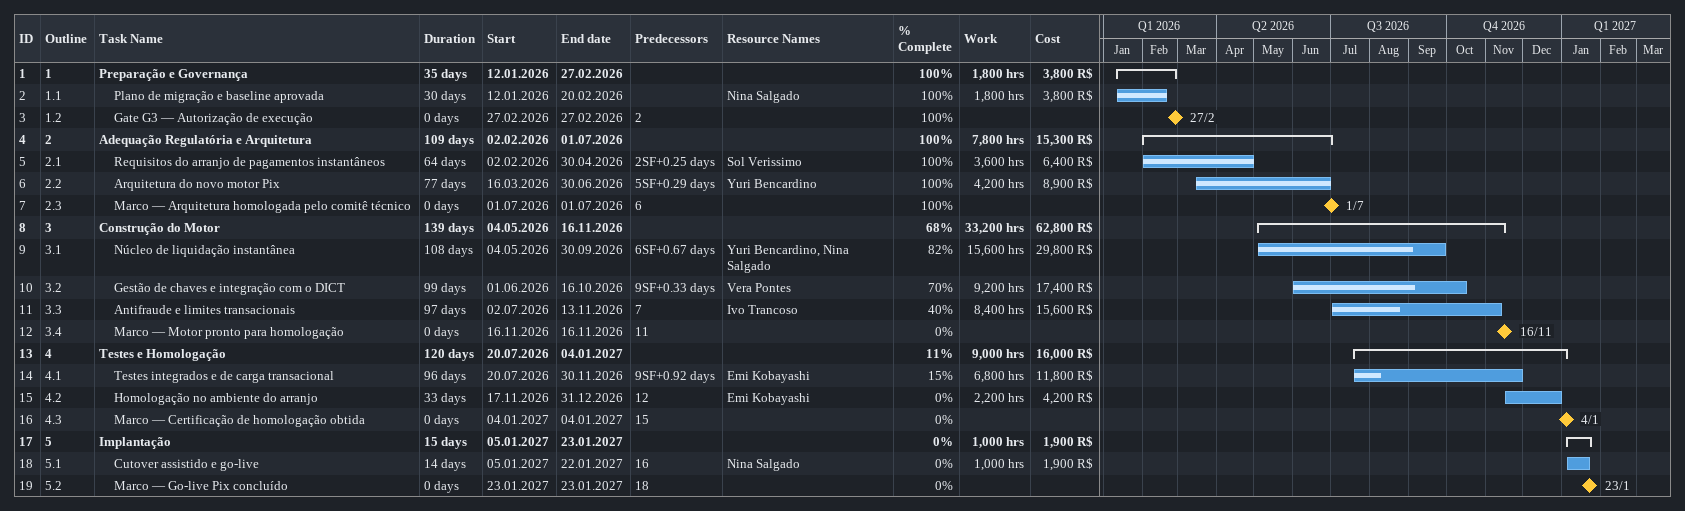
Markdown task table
| ID | WBS | Task | Duration | Start | Finish | Predecessors | Resources | % complete | Work (h) | Cost (R$) |
|---|---|---|---|---|---|---|---|---|---|---|
| 1 | 1 | **Preparação e Governança** | 35d | 2026-01-12 | 2026-02-27 |  |  | 100 | 1800 | 3800 |
| 2 | 1.1 | Plano de migração e baseline aprovada | 30d | 2026-01-12 | 2026-02-20 |  | Nina Salgado | 100 | 1800 | 3800 |
| 3 | 1.2 | Gate G3 — Autorização de execução | 0d | 2026-02-27 | 2026-02-27 | 2 |  | 100 |  |  |
| 4 | 2 | **Adequação Regulatória e Arquitetura** | 109d | 2026-02-02 | 2026-07-01 |  |  | 100 | 7800 | 15300 |
| 5 | 2.1 | Requisitos do arranjo de pagamentos instantâneos | 64d | 2026-02-02 | 2026-04-30 | 2SF+0.25d | Sol Verissimo | 100 | 3600 | 6400 |
| 6 | 2.2 | Arquitetura do novo motor Pix | 77d | 2026-03-16 | 2026-06-30 | 5SF+0.29d | Yuri Bencardino | 100 | 4200 | 8900 |
| 7 | 2.3 | Marco — Arquitetura homologada pelo comitê técnico | 0d | 2026-07-01 | 2026-07-01 | 6 |  | 100 |  |  |
| 8 | 3 | **Construção do Motor** | 139d | 2026-05-04 | 2026-11-16 |  |  | 68 | 33200 | 62800 |
| 9 | 3.1 | Núcleo de liquidação instantânea | 108d | 2026-05-04 | 2026-09-30 | 6SF+0.67d | Yuri Bencardino, Nina Salgado | 82 | 15600 | 29800 |
| 10 | 3.2 | Gestão de chaves e integração com o DICT | 99d | 2026-06-01 | 2026-10-16 | 9SF+0.33d | Vera Pontes | 70 | 9200 | 17400 |
| 11 | 3.3 | Antifraude e limites transacionais | 97d | 2026-07-02 | 2026-11-13 | 7 | Ivo Trancoso | 40 | 8400 | 15600 |
| 12 | 3.4 | Marco — Motor pronto para homologação | 0d | 2026-11-16 | 2026-11-16 | 11 |  | 0 |  |  |
| 13 | 4 | **Testes e Homologação** | 120d | 2026-07-20 | 2027-01-04 |  |  | 11 | 9000 | 16000 |
| 14 | 4.1 | Testes integrados e de carga transacional | 96d | 2026-07-20 | 2026-11-30 | 9SF+0.92d | Emi Kobayashi | 15 | 6800 | 11800 |
| 15 | 4.2 | Homologação no ambiente do arranjo | 33d | 2026-11-17 | 2026-12-31 | 12 | Emi Kobayashi | 0 | 2200 | 4200 |
| 16 | 4.3 | Marco — Certificação de homologação obtida | 0d | 2027-01-04 | 2027-01-04 | 15 |  | 0 |  |  |
| 17 | 5 | **Implantação** | 15d | 2027-01-05 | 2027-01-23 |  |  | 0 | 1000 | 1900 |
| 18 | 5.1 | Cutover assistido e go-live | 14d | 2027-01-05 | 2027-01-22 | 16 | Nina Salgado | 0 | 1000 | 1900 |
| 19 | 5.2 | Marco — Go-live Pix concluído | 0d | 2027-01-23 | 2027-01-23 | 18 |  | 0 |  |  |
